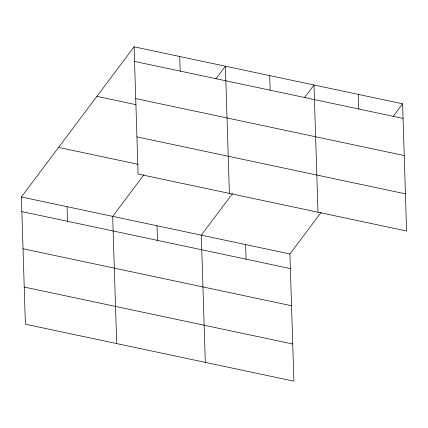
<?xml version="1.0" encoding="UTF-8"?>
<svg xmlns="http://www.w3.org/2000/svg" width="428" height="428" viewBox="0 0 428 428"><rect width="100%" height="100%" fill="white"/><g stroke="black" fill="none" stroke-linecap="round" stroke-linejoin="round"><path stroke-width="0.64" d="M321.161 212.315L289.906 253.965L293.902 381.177L25.396 324.21L21.4 196.992L134.098 46.823L402.604 103.79L406.6 231.008L138.094 174.036L134.098 46.823M143.947 174.715L112.692 216.365L116.689 343.577M215.894 78.843L225.39 66.19L229.387 193.408M232.554 193.515L201.299 235.165L205.296 362.377M304.501 97.643L313.997 84.99L317.993 212.208M393.107 116.443L402.604 103.79M134.558 61.434L403.064 118.401M135.724 98.595L404.23 155.562M96.91 96.38L136.034 104.678M136.928 136.88L405.434 193.847M58.588 147.435L138.142 164.315M21.4 196.992L289.906 253.965M21.86 211.609L290.366 268.575M23.026 248.764L291.532 305.736M24.23 287.049L292.736 344.021M358.3 94.39L358.76 109.006M269.694 75.59L270.154 90.206M245.602 244.565L246.063 259.175M179.744 56.507L180.204 71.118M156.996 225.765L157.456 240.376M67.046 206.681L67.506 221.292"/></g></svg>
